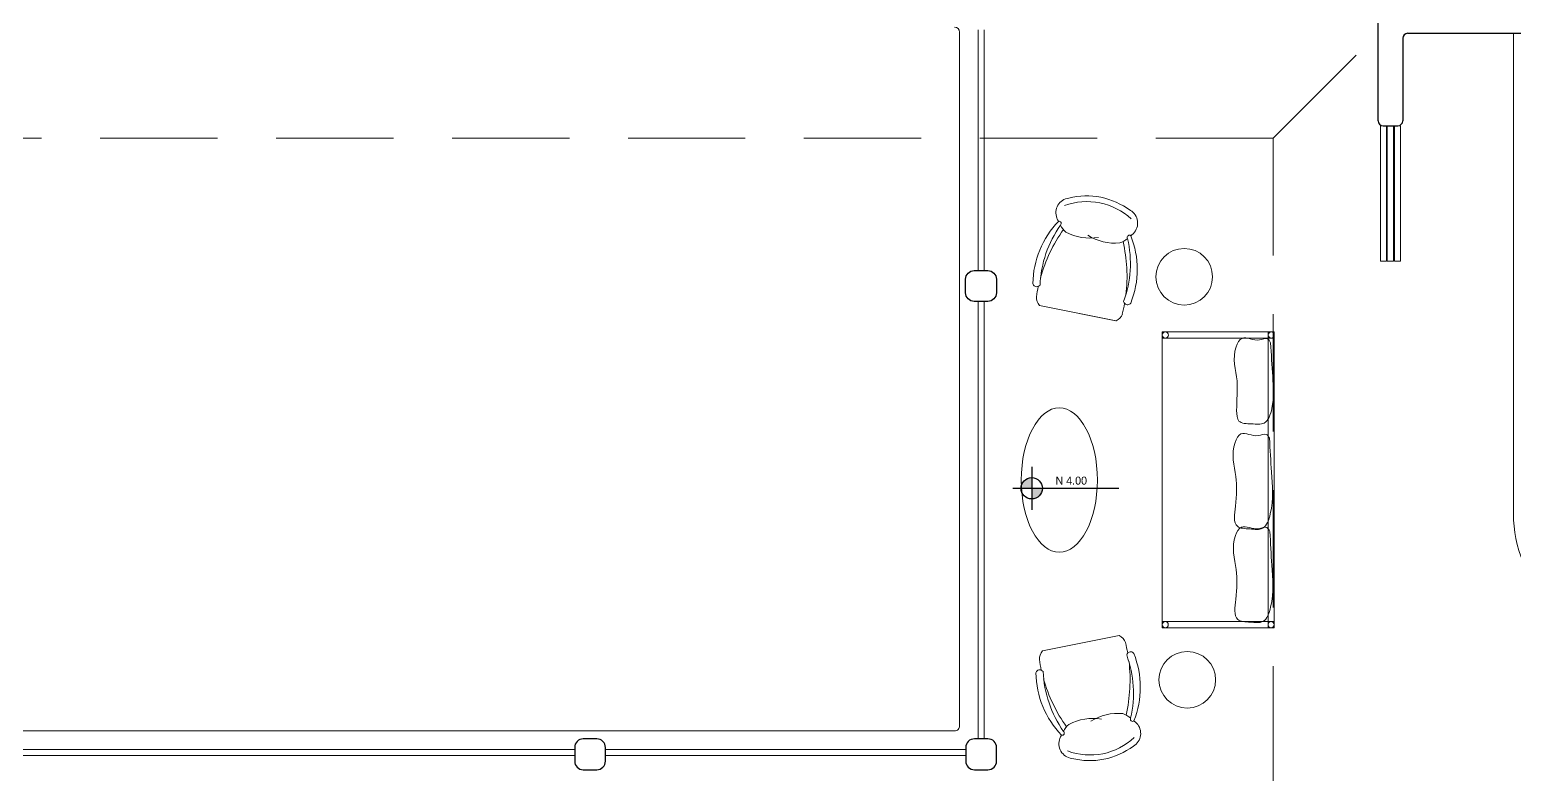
# Model space of a CAD drawing. Header units: metres. Extents: x -44 to 358, y -286 to 66.
# Drawn here: x 118.82 to 130.87, y -82.93 to -76.89 of the extents above; entities that cross this region are included whole.
import ezdxf

# ---------------------------------------------------------------- set-up
doc = ezdxf.new("R2010")
doc.units = ezdxf.units.M
doc.header["$LTSCALE"] = 0.3
doc.linetypes.add('HIDDEN2', pattern=[4.7625, 3.175, -1.5875])
for name, color, linetype, lineweight in [('A-DOOR', 7, 'Continuous', 5), ('A-WALL', 7, 'Continuous', 30), ('baños', 141, 'Continuous', 0), ('Columnas', 7, 'Continuous', 18), ('MOBILIARIOS', 252, 'Continuous', 0), ('muros bajitos', 252, 'Continuous', 5), ('piso', 251, 'Continuous', 18)]:
    doc.layers.add(name, color=color, linetype=linetype, lineweight=lineweight)
doc.layers.add('Techos 1', color=7, linetype='HIDDEN2', lineweight=9, true_color=0x42391a)
doc.layers.add('TEXTOS', color=4, linetype='Continuous')
doc.styles.add('ESC100-2mm', font='arial.ttf', dxfattribs={"height": 0.15})

# ---------------------------------------------------------------- blocks, each defined once
blk = doc.blocks.new('A$Ca77e88c0')
at = {"layer": 'MOBILIARIOS', "linetype": 'Continuous'}
for p, q in [((0, 1.346), (0.243, 0.761)), ((0.243, 0.76), (0, 1.346))]:
    blk.add_line(p, q, dxfattribs=at)
for points in [[(1.008, 1.422, 0.103931), (0.857, 1.635, 0.481643), (0.668, 1.624, 0.047693), (0.654, 1.599, 0.047693)], [(1.008, 1.422, -0.103931), (1.053, 1.163, -0.481643), (0.912, 1.038, -0.047693), (0.884, 1.046, -0.047693)]]:
    blk.add_lwpolyline(points, format="xyb", dxfattribs=at)
blk.add_circle((0.849, 0.5), 0.23, dxfattribs=at)
for centre, radius, start, end in [((0.521, 0.874), 0.736, 79.5964, 123.1415), ((0.612, 0.667), 0.901, 88.3763, 121.4796), ((0.612, 0.667), 0.901, 88.3763, 121.4796), ((0.858, 1.457), 0.248, 153.2165, 169.9182), ((0.858, 1.457), 0.248, 153.2165, 169.9182), ((0.643, 1.585), 0.0175, 250.4542, 52.0587), ((0.643, 1.585), 0.0175, 250.4542, 52.0587), ((0.462, 1.187), 0.549, 23.3314, 53.5948), ((0.462, 1.187), 0.549, 23.3314, 53.5948), ((0.142, 1.468), 0.0325, 136.3787, 235.7351), ((0.587, 0.249), 1.279, 88.4542, 107.9351), ((0.587, 0.249), 1.279, 88.4542, 107.9351), ((1.028, 1.543), 0.416, 185.8786, 223.4033), ((1.028, 1.543), 0.416, 185.8786, 223.4033), ((0.1, 1.319), 0.103, 121.9514, 165.0616), ((0.482, 0.53), 0.979, 111.4631, 116.5118), ((0.142, 1.468), 0.0325, 235.6979, 268.7539), ((1.108, 1.351), 0.416, 181.7665, 219.2912), ((0.456, 1.2), 0.549, 351.575, 21.8384), ((0.456, 1.2), 0.549, 351.575, 21.8384), ((0.927, 1.291), 0.248, 235.2516, 251.9533), ((0.927, 1.291), 0.248, 235.2516, 251.9533), ((0.194, 1.672), 0.901, 283.6902, 316.7935), ((0.194, 1.672), 0.901, 283.6902, 316.7935), ((0.277, 1.462), 0.736, 282.0283, 325.5734), ((-0.121, 1.949), 1.279, 297.2347, 316.7156), ((-0.121, 1.949), 1.279, 297.2347, 316.7156), ((0.867, 1.048), 0.0175, 353.1111, 154.7156), ((0.867, 1.048), 0.0175, 353.1111, 154.7156), ((0.295, 0.849), 0.103, 240.0914, 283.2016), ((0.005, 1.677), 0.979, 288.6412, 293.6898), ((0.431, 0.774), 0.0325, 169.4347, 268.7911), ((0.431, 0.774), 0.0325, 136.3787, 169.4347), ((0.431, 0.774), 0.0325, 136.3787, 169.4347)]:
    blk.add_arc(centre, radius, start, end, dxfattribs=at)
blk = doc.blocks.new('A$C6528a993')
at = {"layer": 'TEXTOS', "transparency": 33554534}
h = blk.add_hatch(color=256, dxfattribs=at)
h.dxf.hatch_style = 1
h.paths.add_polyline_path([(20.587, 11.244, 0.414214), (20.501, 11.158), (20.587, 11.158)])
h.paths.add_polyline_path([(20.674, 11.158), (20.587, 11.158), (20.587, 11.071, 0.414214)])
at = {"layer": 'A-DOOR'}
for points in [[(23.419, 13), (23.469, 13), (23.469, 14.1), (23.419, 14.1)], [(23.474, 13), (23.524, 13), (23.524, 14.1), (23.474, 14.1)], [(23.532, 13), (23.582, 13), (23.582, 14.1), (23.532, 14.1)]]:
    blk.add_lwpolyline(points, close=True, dxfattribs=at)
at = {"layer": 'A-WALL'}
for p, q in [((23.4, 14.14), (23.4, 15.06)), ((23.64, 14.85), (29.71, 14.85)), ((23.6, 14.81), (23.6, 14.14))]:
    blk.add_line(p, q, dxfattribs=at)
at = {"layer": 'A-WALL', "transparency": 33554684}
blk.add_line((23.44, 14.1), (23.56, 14.1), dxfattribs=at)
at = {"layer": 'A-WALL'}
for points in [[(20.12, 12.925), (20.23, 12.925, -0.414214), (20.3, 12.855), (20.3, 12.745, -0.414214), (20.23, 12.675), (20.12, 12.675, -0.414214), (20.05, 12.745), (20.05, 12.855, -0.414214)], [(16.945, 8.875), (17.055, 8.875, 0.414214), (17.125, 8.945), (17.125, 9.055, 0.414214), (17.055, 9.125), (16.945, 9.125, 0.414214), (16.875, 9.055), (16.875, 8.945, 0.414214)], [(20.121, 8.875), (20.231, 8.875, 0.414214), (20.301, 8.945), (20.301, 9.055, 0.414214), (20.231, 9.125), (20.121, 9.125, 0.414214), (20.051, 9.055), (20.051, 8.945, 0.414214)]]:
    blk.add_lwpolyline(points, format="xyb", close=True, dxfattribs=at)
for centre, start, end in [((23.64, 14.81), 90, 180), ((23.44, 14.14), 180, 270)]:
    blk.add_arc(centre, 0.04, start, end, dxfattribs=at)
at = {"layer": 'A-WALL', "transparency": 33554684}
blk.add_arc((23.56, 14.14), 0.04, 270, 0, dxfattribs=at)
at = {"layer": 'MOBILIARIOS'}
for p, q in [((21.647, 12.427), (21.646, 10.027)), ((22.557, 12.427), (21.647, 12.427)), ((22.556, 10.027), (22.557, 12.427)), ((21.646, 10.027), (22.556, 10.027))]:
    blk.add_line(p, q, dxfattribs=at)
for points in [[(22.557, 12.427), (22.557, 12.377), (21.647, 12.377), (21.647, 12.427)], [(22.507, 12.427), (22.557, 12.427), (22.556, 10.027), (22.506, 10.027)], [(22.556, 10.027), (22.556, 10.077), (21.646, 10.077), (21.646, 10.027)]]:
    blk.add_lwpolyline(points, close=True, dxfattribs=at)
for centre in [(21.672, 12.402), (22.532, 12.402), (21.671, 10.052), (22.531, 10.052)]:
    blk.add_circle(centre, 0.025, dxfattribs=at)
blk.add_ellipse((20.811, 11.225), major_axis=(0, -0.586), ratio=0.527579, dxfattribs=at)
for points in [[(22.527, 12.339), (22.544, 12.065), (22.537, 11.805), (22.475, 11.688), (22.371, 11.681), (22.27, 11.704), (22.251, 11.789), (22.254, 12.03), (22.247, 12.307), (22.296, 12.375), (22.436, 12.362), (22.501, 12.372), (22.527, 12.339)], [(22.518, 11.564), (22.534, 11.29), (22.524, 10.951), (22.462, 10.834), (22.358, 10.828), (22.257, 10.85), (22.241, 11.013), (22.244, 11.254), (22.238, 11.531), (22.286, 11.599), (22.426, 11.586), (22.492, 11.596), (22.518, 11.564)], [(22.521, 10.808), (22.537, 10.534), (22.527, 10.195), (22.465, 10.078), (22.361, 10.072), (22.26, 10.094), (22.244, 10.257), (22.247, 10.498), (22.241, 10.775), (22.29, 10.843), (22.43, 10.83), (22.495, 10.84), (22.521, 10.808)]]:
    blk.add_spline(points, degree=3, dxfattribs=at)
at = {"layer": 'muros bajitos'}
for p, q in [((20.151, 14.879), (20.151, 12.925)), ((20.201, 14.879), (20.201, 12.925)), ((24.5, 10.952), (24.5, 14.85)), ((20.151, 12.675), (20.151, 9.125)), ((20.201, 12.675), (20.201, 9.125)), ((16.875, 9.04), (11.522, 9.04)), ((16.875, 9.04), (11.522, 9.04)), ((16.875, 8.99), (11.522, 8.99)), ((16.875, 8.99), (11.522, 8.99)), ((20.051, 9.04), (17.125, 9.04)), ((20.051, 8.99), (17.125, 8.99))]:
    blk.add_line(p, q, dxfattribs=at)
blk.add_arc((25.501, 10.952), 1.002, 179.9814, 269.8914, dxfattribs=at)
at = {"layer": 'piso'}
for p, q in [((20.001, 14.86), (20.001, 9.23)), ((19.961, 9.19), (8.4, 9.191)), ((20.001, 8.99), (17.125, 8.99))]:
    blk.add_line(p, q, dxfattribs=at)
for centre, start, end in [((19.961, 14.86), 0, 90), ((19.961, 9.23), 269.9919, 0)]:
    blk.add_arc(centre, 0.04, start, end, dxfattribs=at)
at = {"layer": 'Techos 1'}
for q in [(26.45, 17.9), (7.8, 14), (22.547, 7.8)]:
    blk.add_line((22.547, 14), q, dxfattribs=at)
at = {"layer": 'TEXTOS'}
for p, q in [((20.587, 11.332), (20.587, 10.984)), ((20.433, 11.158), (21.294, 11.158))]:
    blk.add_line(p, q, dxfattribs=at)
blk.add_circle((20.587, 11.158), 0.0865, dxfattribs=at)
at = {"layer": 'MOBILIARIOS', "rotation": 56.16031382123446}
blk.add_blockref('A$Ca77e88c0', (21.768, 11.891), dxfattribs=at)
at = {"layer": 'MOBILIARIOS', "xscale": -1, "rotation": 123.8268872980607}
blk.add_blockref('A$Ca77e88c0', (21.793, 10.588), dxfattribs=at)
at = {"layer": 'baños', "linetype": 'Continuous', "flags": 8}
for tag, p in [('MATERIAL', (17.485, 20.481, 0)), ('PRODUCT', (17.485, 20.481, 0)), ('TRADENAME', (17.485, 20.481, 0)), ('MODELNUMBER', (17.485, 20.481, 0)), ('MATERIAL', (18.66, 20.481, 0)), ('PRODUCT', (18.66, 20.481, 0)), ('TRADENAME', (18.66, 20.481, 0)), ('MODELNUMBER', (18.66, 20.481, 0))]:
    blk.add_attdef(tag, p, '', height=0.0000254, rotation=180.0001, dxfattribs=at)
at = {"layer": 'TEXTOS', "insert": (20.78, 11.253), "char_height": 0.065, "attachment_point": 1, "style": 'ESC100-2mm'}
blk.add_mtext_dynamic_manual_height_columns('{\\Ftxt|c0;N 4.00}', width=2.21694, gutter_width=0.5, heights=[0], dxfattribs=at)

msp = doc.modelspace()

# ---------------------------------------------------------------- block references
at = {"layer": 'Columnas', "ltscale": 0.2}
msp.add_blockref('A$C6528a993', (106.3680161, -91.7655702), dxfattribs=at)

doc.saveas('drawing.dxf')
